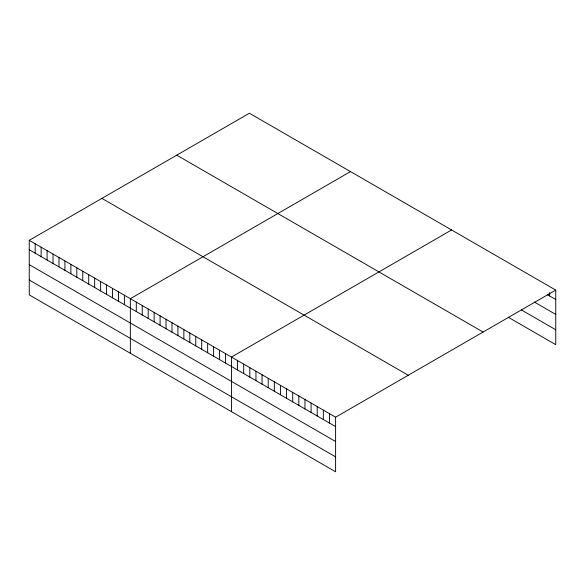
<?xml version="1.0" encoding="UTF-8"?>
<svg xmlns="http://www.w3.org/2000/svg" width="585" height="585" viewBox="0 0 585 585"><rect width="100%" height="100%" fill="white"/><g stroke="black" fill="none" stroke-linecap="round" stroke-linejoin="round"><path stroke-width="0.88" d="M29.25 240.333L335.6 417.2L335.6 471.773L29.25 294.898L29.25 240.333L249.4 113.227L555.75 290.101L555.75 344.667L508.27 317.253M350.495 171.595L130.345 298.701L130.345 353.267M451.591 229.964L231.441 357.069L231.441 411.635M335.6 417.2L555.75 290.101M547.326 294.643L555.75 299.505M534.302 302.028L555.75 314.408M521.286 309.867L555.75 329.764M176.75 155.171L483.1 332.046M101.9 198.388L408.25 375.256M29.25 249.744L335.6 426.611M29.25 264.647L335.6 441.514M29.25 280.003L335.6 456.87M549.622 292.551L549.622 295.973M329.472 413.668L329.472 423.072M323.344 410.129L323.344 419.54M317.216 406.59L317.216 416.001M311.088 403.05L311.088 412.462M304.961 399.518L304.961 408.922M298.833 395.979L298.833 405.39M292.705 392.44L292.705 401.851M286.584 388.901L286.584 398.312M280.456 385.369L280.456 394.773M274.328 381.829L274.328 391.241M268.201 378.29L268.201 387.701M262.073 374.751L262.073 384.162M255.945 371.219L255.945 380.623M249.817 367.68L249.817 377.091M243.689 364.141L243.689 373.552M237.568 360.601L237.568 370.012M225.496 353.632L225.496 363.044M219.543 350.203L219.543 359.614M213.598 346.766L213.598 356.177M207.653 343.336L207.653 352.74M201.708 339.9L201.708 349.311M195.756 336.47L195.756 345.874M189.811 333.033L189.811 342.444M183.865 329.604L183.865 339.007M177.92 326.167L177.92 335.578M171.968 322.737L171.968 332.141M166.023 319.3L166.023 328.711M160.078 315.871L160.078 325.275M154.133 312.434L154.133 321.845M148.188 309.004L148.188 318.408M142.235 305.567L142.235 314.979M136.29 302.138L136.29 311.542M124.4 295.264L124.4 304.675M118.448 291.835L118.448 301.246M112.503 288.398L112.503 297.809M106.558 284.968L106.558 294.379M100.613 281.531L100.613 290.942M94.668 278.102L94.668 287.513M88.715 274.665L88.715 284.076M82.77 271.235L82.77 280.646M76.825 267.798L76.825 277.21M70.88 264.369L70.88 273.78M64.928 260.932L64.928 270.343M58.983 257.502L58.983 266.914M53.038 254.065L53.038 263.477M47.093 250.636L47.093 260.047M41.14 247.199L41.14 256.61M35.195 243.769L35.195 253.181"/></g></svg>
